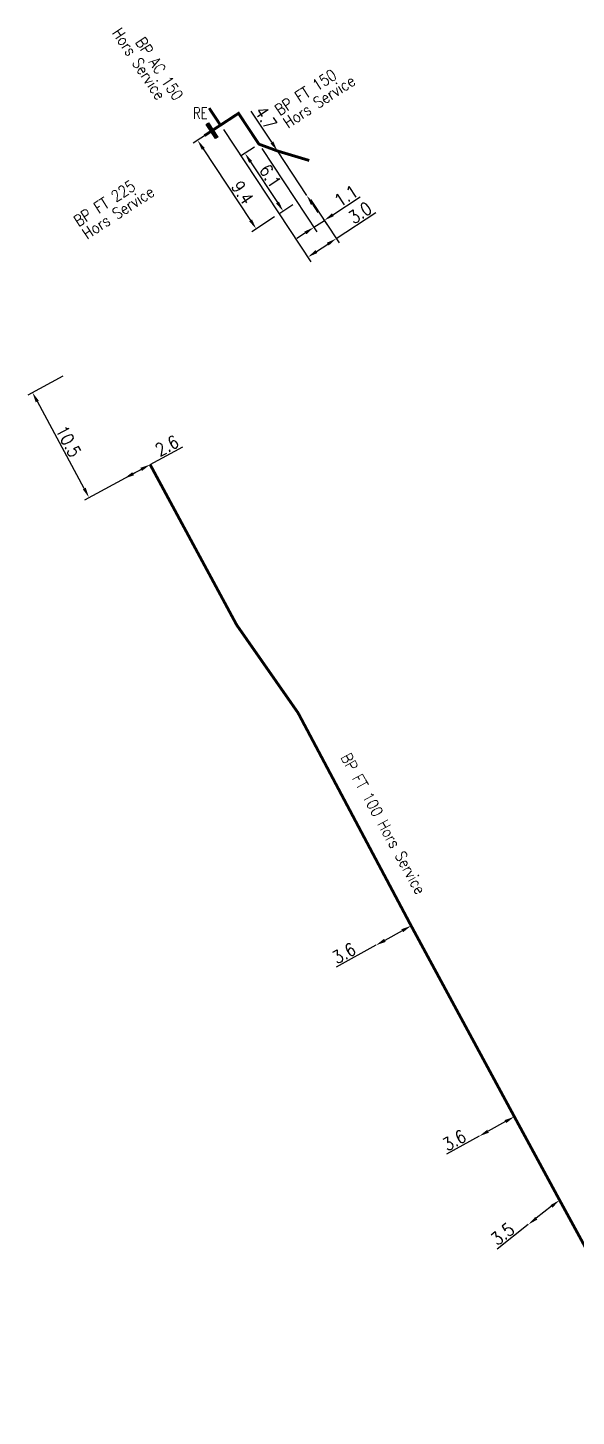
# Model space of a CAD drawing. Header units: millimetres. Extents: x 184000 to 185000, y 128000 to 129000.
# Drawn here: x 184388.1 to 184436.4, y 128380.6 to 128502.9 of the extents above; entities that cross this region are included whole.
import ezdxf
from ezdxf.enums import TextEntityAlignment as Align

# ---------------------------------------------------------------- set-up
doc = ezdxf.new("R2010")
doc.units = ezdxf.units.MM
doc.header["$PDMODE"] = 34
doc.layers.get('0').update_dxf_attribs({"linetype": 'CONTINUOUS'})
doc.layers.get('DEFPOINTS').update_dxf_attribs({"linetype": 'CONTINUOUS'})
doc.layers.add('L_908', color=5, linetype='CONTINUOUS')
doc.styles.get("Standard").update_dxf_attribs({"font": 'romans.shx', "width": 0.85})
doc.linetypes.add('BP_HS', pattern='A,2,-1,["G",Standard,S=0.85,R=0,X=-0.27,Y=-0.4],-1', length=4)
doc.dimstyles.get("Standard").update_dxf_attribs({"dimtxt": 1.5, "dimasz": 1.2, "dimexe": 0.625, "dimexo": 0.625, "dimgap": 0.25, "dimtad": 1, "dimdec": 1, "dimzin": 0, "dimdsep": 46, "dimtxsty": 'Standard', "dimcen": -0.5, "dimadec": 0, "dimazin": 0, "dimtfac": 1, "dimtdec": 1, "dimtmove": 0, "dimatfit": 3, "dimfxl": 0, "dimtolj": 1, "dimtzin": 0, "dimarcsym": 0})

# ---------------------------------------------------------------- blocks, each defined once
blk = doc.blocks.new('*D22')
at = {"layer": 'DEFPOINTS', "color": 0, "linetype": 'Continuous', "transparency": 16777216}
for p in [(184391.64, 128472.44), (184388.55, 128470.77), (184398.91, 128464.43)]:
    blk.add_point(p, dxfattribs=at)
at = {"layer": 'L_908', "color": 0, "linetype": 'Continuous', "lineweight": -2, "transparency": 16777216}
for p, q in [((184391.22, 128472.22), (184388.14, 128470.55)), ((184393.11, 128462.32), (184388.98, 128469.98)), ((184398.5, 128464.21), (184393.12, 128461.31))]:
    blk.add_line(p, q, dxfattribs=at)
at = {"layer": 'L_908', "color": 0, "linetype": 'Continuous', "transparency": 16777216}
for points in [[(184389.11, 128470.05), (184388.84, 128469.91), (184388.55, 128470.77)], [(184393.24, 128462.4), (184392.98, 128462.25), (184393.53, 128461.53)]]:
    blk.add_solid(points, dxfattribs=at)
at = {"layer": 'L_908', "color": 0, "linetype": 'Continuous', "transparency": 16777216, "insert": (184391.72, 128466.47), "char_height": 1.125, "attachment_point": 5, "rotation": 298.3559}
blk.add_mtext('\\A1;10.5', dxfattribs=at)
blk = doc.blocks.new('*D23')
at = {"layer": 'DEFPOINTS', "color": 0, "linetype": 'Continuous', "transparency": 16777216}
for p in [(184398.91, 128464.43), (184396.62, 128463.2), (184396.62, 128463.2)]:
    blk.add_point(p, dxfattribs=at)
at = {"layer": 'L_908', "color": 0, "linetype": 'Continuous', "lineweight": -2, "transparency": 16777216}
for p, q in [((184398.91, 128464.43), (184401.8, 128465.99)), ((184397.41, 128463.63), (184398.12, 128464.01))]:
    blk.add_line(p, q, dxfattribs=at)
at = {"layer": 'L_908', "color": 0, "linetype": 'Continuous', "transparency": 16777216}
for points in [[(184398.05, 128464.14), (184398.19, 128463.87), (184398.91, 128464.43)], [(184397.34, 128463.76), (184397.49, 128463.49), (184396.62, 128463.2)]]:
    blk.add_solid(points, dxfattribs=at)
at = {"layer": 'L_908', "color": 0, "linetype": 'Continuous', "transparency": 16777216, "insert": (184400.39, 128466.09), "char_height": 1.125, "attachment_point": 5, "rotation": 28.3559}
blk.add_mtext('\\A1;2.6', dxfattribs=at)
blk = doc.blocks.new('*D41')
at = {"layer": 'DEFPOINTS', "color": 0, "linetype": 'Continuous', "transparency": 16777216}
for p in [(184434.96, 128399.68), (184432.2, 128397.52), (184432.2, 128397.52)]:
    blk.add_point(p, dxfattribs=at)
at = {"layer": 'L_908', "color": 0, "linetype": 'Continuous', "lineweight": -2, "transparency": 16777216}
for p, q in [((184434.25, 128399.13), (184432.91, 128398.08)), ((184432.2, 128397.52), (184429.46, 128395.37))]:
    blk.add_line(p, q, dxfattribs=at)
at = {"layer": 'L_908', "color": 0, "linetype": 'Continuous', "transparency": 16777216}
for points in [[(184434.16, 128399.24), (184434.34, 128399.01), (184434.96, 128399.68)], [(184432.82, 128398.19), (184433, 128397.96), (184432.2, 128397.52)]]:
    blk.add_solid(points, dxfattribs=at)
at = {"layer": 'L_908', "color": 0, "linetype": 'Continuous', "transparency": 16777216, "insert": (184429.94, 128396.69), "char_height": 1.125, "attachment_point": 5, "rotation": 38.166}
blk.add_mtext('\\A1;3.5', dxfattribs=at)
blk = doc.blocks.new('*D42')
at = {"layer": 'DEFPOINTS', "color": 0, "linetype": 'Continuous', "transparency": 16777216}
for p in [(184430.98, 128407.02), (184427.88, 128405.3), (184427.88, 128405.3)]:
    blk.add_point(p, dxfattribs=at)
at = {"layer": 'L_908', "color": 0, "linetype": 'Continuous', "lineweight": -2, "transparency": 16777216}
for p, q in [((184430.19, 128406.59), (184428.66, 128405.74)), ((184427.88, 128405.3), (184425.01, 128403.71))]:
    blk.add_line(p, q, dxfattribs=at)
at = {"layer": 'L_908', "color": 0, "linetype": 'Continuous', "transparency": 16777216}
for points in [[(184430.12, 128406.72), (184430.27, 128406.46), (184430.98, 128407.02)], [(184428.59, 128405.87), (184428.74, 128405.61), (184427.88, 128405.3)]]:
    blk.add_solid(points, dxfattribs=at)
at = {"layer": 'L_908', "color": 0, "linetype": 'Continuous', "transparency": 16777216, "insert": (184425.69, 128404.94), "char_height": 1.125, "attachment_point": 5, "rotation": 29.0759}
blk.add_mtext('\\A1;3.6', dxfattribs=at)
blk = doc.blocks.new('*D43')
at = {"layer": 'DEFPOINTS', "color": 0, "linetype": 'Continuous', "transparency": 16777216}
for p in [(184421.89, 128423.83), (184418.79, 128422.11), (184418.79, 128422.11)]:
    blk.add_point(p, dxfattribs=at)
at = {"layer": 'L_908', "color": 0, "linetype": 'Continuous', "lineweight": -2, "transparency": 16777216}
for p, q in [((184421.11, 128423.39), (184419.58, 128422.54)), ((184418.79, 128422.11), (184415.3, 128420.18))]:
    blk.add_line(p, q, dxfattribs=at)
at = {"layer": 'L_908', "color": 0, "linetype": 'Continuous', "transparency": 16777216}
for points in [[(184421.03, 128423.52), (184421.18, 128423.26), (184421.89, 128423.83)], [(184419.5, 128422.68), (184419.65, 128422.41), (184418.79, 128422.11)]]:
    blk.add_solid(points, dxfattribs=at)
at = {"layer": 'L_908', "color": 0, "linetype": 'Continuous', "transparency": 16777216, "insert": (184415.98, 128421.41), "char_height": 1.125, "attachment_point": 5, "rotation": 28.9851}
blk.add_mtext('\\A1;3.6', dxfattribs=at)
blk = doc.blocks.new('*D111')
at = {"layer": 'DEFPOINTS', "color": 0, "linetype": 'Continuous', "transparency": 16777216}
for p in [(184405.1, 128494.31), (184412.77, 128488.16), (184415.3, 128484.33)]:
    blk.add_point(p, dxfattribs=at)
at = {"layer": 'L_908', "color": 0, "linetype": 'Continuous', "lineweight": -2, "transparency": 16777216}
for p, q in [((184405.36, 128493.92), (184413.06, 128482.29)), ((184413.03, 128487.77), (184415.56, 128483.94)), ((184415.3, 128484.33), (184418.79, 128486.63)), ((184413.55, 128483.18), (184414.55, 128483.84))]:
    blk.add_line(p, q, dxfattribs=at)
at = {"layer": 'L_908', "color": 0, "linetype": 'Continuous', "transparency": 16777216}
for points in [[(184414.47, 128483.96), (184414.63, 128483.71), (184415.3, 128484.33)], [(184413.47, 128483.31), (184413.63, 128483.05), (184412.8, 128482.69)]]:
    blk.add_solid(points, dxfattribs=at)
at = {"layer": 'L_908', "color": 0, "linetype": 'Continuous', "transparency": 16777216, "insert": (184417.39, 128486.6), "char_height": 1.125, "attachment_point": 5, "rotation": 33.3482}
blk.add_mtext('\\A1;3.0', dxfattribs=at)
blk = doc.blocks.new('*D112')
at = {"layer": 'DEFPOINTS', "color": 0, "linetype": 'Continuous', "transparency": 16777216}
for p in [(184405.1, 128494.31), (184410.26, 128486.51), (184408.25, 128485.18)]:
    blk.add_point(p, dxfattribs=at)
at = {"layer": 'L_908', "color": 0, "linetype": 'Continuous', "lineweight": -2, "transparency": 16777216}
for p, q in [((184404.71, 128494.05), (184402.7, 128492.72)), ((184403.59, 128492.23), (184407.76, 128485.93)), ((184409.87, 128486.25), (184407.86, 128484.92))]:
    blk.add_line(p, q, dxfattribs=at)
at = {"layer": 'L_908', "color": 0, "linetype": 'Continuous', "transparency": 16777216}
for points in [[(184403.71, 128492.31), (184403.46, 128492.14), (184403.09, 128492.98)], [(184407.88, 128486.01), (184407.63, 128485.85), (184408.25, 128485.18)]]:
    blk.add_solid(points, dxfattribs=at)
at = {"layer": 'L_908', "color": 0, "linetype": 'Continuous', "transparency": 16777216, "insert": (184407.04, 128488.37), "char_height": 1.125, "attachment_point": 5, "rotation": 303.5054}
blk.add_mtext('\\A1;9.4', dxfattribs=at)
blk = doc.blocks.new('*D113')
at = {"layer": 'DEFPOINTS', "color": 0, "linetype": 'Continuous', "transparency": 16777216}
for p in [(184408.49, 128492.64), (184412.77, 128488.16), (184414.25, 128485.93)]:
    blk.add_point(p, dxfattribs=at)
at = {"layer": 'L_908', "color": 0, "linetype": 'Continuous', "lineweight": -2, "transparency": 16777216}
for p, q in [((184408.74, 128492.25), (184413.59, 128484.93)), ((184413.03, 128487.77), (184414.51, 128485.54)), ((184415, 128486.43), (184417.39, 128488.01)), ((184412.58, 128484.83), (184411.83, 128484.33)), ((184413.33, 128485.32), (184414.25, 128485.93))]:
    blk.add_line(p, q, dxfattribs=at)
at = {"layer": 'L_908', "color": 0, "linetype": 'Continuous', "transparency": 16777216}
for points in [[(184414.92, 128486.55), (184415.08, 128486.3), (184414.25, 128485.93)], [(184412.5, 128484.95), (184412.66, 128484.7), (184413.33, 128485.32)]]:
    blk.add_solid(points, dxfattribs=at)
at = {"layer": 'L_908', "color": 0, "linetype": 'Continuous', "transparency": 16777216, "insert": (184416.16, 128488.09), "char_height": 1.125, "attachment_point": 5, "rotation": 33.5054}
blk.add_mtext('\\A1;1.1', dxfattribs=at)
blk = doc.blocks.new('*D114')
at = {"layer": 'DEFPOINTS', "color": 0, "linetype": 'Continuous', "transparency": 16777216}
for p in [(184408.49, 128492.64), (184411.85, 128487.56), (184410.63, 128486.74)]:
    blk.add_point(p, dxfattribs=at)
at = {"layer": 'L_908', "color": 0, "linetype": 'Continuous', "lineweight": -2, "transparency": 16777216}
for p, q in [((184408.09, 128492.38), (184406.87, 128491.57)), ((184407.75, 128491.08), (184410.13, 128487.49)), ((184411.46, 128487.3), (184410.23, 128486.48))]:
    blk.add_line(p, q, dxfattribs=at)
at = {"layer": 'L_908', "color": 0, "linetype": 'Continuous', "transparency": 16777216}
for points in [[(184407.88, 128491.16), (184407.63, 128491), (184407.26, 128491.83)], [(184410.25, 128487.58), (184410, 128487.41), (184410.63, 128486.74)]]:
    blk.add_solid(points, dxfattribs=at)
at = {"layer": 'L_908', "color": 0, "linetype": 'Continuous', "transparency": 16777216, "insert": (184409.49, 128489.82), "char_height": 1.125, "attachment_point": 5, "rotation": 303.5054}
blk.add_mtext('\\A1;6.1', dxfattribs=at)
blk = doc.blocks.new('*D115')
at = {"layer": 'DEFPOINTS', "color": 0, "linetype": 'Continuous', "transparency": 16777216}
for p in [(184410.12, 128492.04), (184412.7, 128488.12), (184412.7, 128488.12)]:
    blk.add_point(p, dxfattribs=at)
at = {"layer": 'L_908', "color": 0, "linetype": 'Continuous', "lineweight": -2, "transparency": 16777216}
for p, q in [((184409.62, 128492.8), (184407.82, 128495.53)), ((184412.7, 128488.12), (184410.12, 128492.04)), ((184413.2, 128487.37), (184413.69, 128486.61))]:
    blk.add_line(p, q, dxfattribs=at)
at = {"layer": 'L_908', "color": 0, "linetype": 'Continuous', "transparency": 16777216}
for points in [[(184409.75, 128492.88), (184409.5, 128492.71), (184410.12, 128492.04)], [(184413.32, 128487.45), (184413.07, 128487.28), (184412.7, 128488.12)]]:
    blk.add_solid(points, dxfattribs=at)
at = {"layer": 'L_908', "color": 0, "linetype": 'Continuous', "transparency": 16777216, "insert": (184409.1, 128494.95), "char_height": 1.125, "attachment_point": 5, "rotation": 303.3482}
blk.add_mtext('\\A1;4.7', dxfattribs=at)
blk = doc.blocks.new('L_340_20')
at = {"linetype": 'Continuous'}
blk.add_hatch(color=0, dxfattribs=at).paths.add_polyline_path([(0.12, 0.75), (-0.12, 0.75), (-0.12, -0.75), (0.12, -0.75)])
at = {"color": 0, "linetype": 'Continuous'}
blk.add_lwpolyline([(-0.12, 0.75), (0.12, 0.75), (0.12, -0.75), (-0.12, -0.75)], close=True, dxfattribs=at)
at = {"color": 0, "linetype": 'Continuous', "width": 0.75}
for tag, height, flags, p in [('RE', 1, 8, (0, 2.19)), ('DEF_LEG', 1.2, 3, (0, -5)), ('DEF_COUP', 1.2, 3, (0, -7.5)), ('DEF_TYPE', 1.2, 3, (0, -10))]:
    blk.add_attdef(tag, text='', height=height, dxfattribs=dict(at, flags=flags)).set_placement(p, align=Align.MIDDLE)

msp = doc.modelspace()

# ---------------------------------------------------------------- linework, layer by layer
at = {"layer": 'L_908', "linetype": 'BP_HS', "const_width": 0.25}
for points in [[(184405.1, 128494.31), (184404.11, 128495.81)], [(184412.92, 128491.2), (184410.12, 128492.04), (184408.49, 128492.64), (184406.69, 128495.35), (184405.1, 128494.31), (184404.35, 128493.82), (184403.7, 128493.39)], [(184445.28, 128380.77), (184434.96, 128399.68), (184430.98, 128407.02), (184421.89, 128423.83), (184411.93, 128442.58), (184406.53, 128450.31), (184398.91, 128464.43)]]:
    msp.add_lwpolyline(points, dxfattribs=at)

# ---------------------------------------------------------------- block references
at = {"layer": 'L_908'}
ref = msp.add_blockref('L_340_20', (184404.35, 128493.82), dxfattribs=dict(at, rotation=33.34824935776236))
ref.add_attrib('RE', 'RE', dxfattribs={"layer": '0', "color": 0, "linetype": 'Continuous', "height": 1, "width": 0.75}).set_placement((184403.32, 128495.37), align=Align.MIDDLE)

# ---------------------------------------------------------------- texts
at = {"layer": 'L_908', "linetype": 'Continuous', "width": 0.85}
for s, rotation, p in [('Hors Service', 303.5054, (184395.52, 128502.45)), ('BP AC 150', 303.5054, (184397.57, 128501.63)), ('BP FT 150', 33.3482, (184410.32, 128495.1)), ('Hors Service', 33.3482, (184411.05, 128493.99)), ('BP FT 225', 33.3482, (184392.61, 128485.33)), ('Hors Service', 33.3482, (184393.35, 128484.22)), ('BP FT 100 Hors Service', 298.8415, (184415.65, 128438.68))]:
    msp.add_text(s, height=1, rotation=rotation, dxfattribs=at).set_placement(p)

# ---------------------------------------------------------------- dimensions: what is measured, and where the dimension line sits
at = {"layer": 'L_908', "linetype": 'Continuous'}
for base, p1, p2, angle, override, picture, middle in [((184412.7, 128488.12), (184410.12, 128492.04), (184412.7, 128488.12), 123.3482, {"dimscale": 0.75, "dimatfit": 0}, '*D115', (184408.47, 128494.54)), ((184408.25, 128485.18), (184405.1, 128494.31), (184410.26, 128486.51), 123.5054, {"dimscale": 0.75}, '*D112', (184406.41, 128487.96)), ((184415.3, 128484.33), (184405.1, 128494.31), (184412.77, 128488.16), 213.3482, {"dimscale": 0.75}, '*D111', (184417.8, 128485.98)), ((184410.63, 128486.74), (184408.49, 128492.64), (184411.85, 128487.56), 123.5054, {"dimscale": 0.75, "dimatfit": 0}, '*D114', (184408.86, 128489.4)), ((184414.25, 128485.93), (184408.49, 128492.64), (184412.77, 128488.16), 213.5054, {"dimscale": 0.75, "dimatfit": 0}, '*D113', (184416.57, 128487.47)), ((184388.55, 128470.77), (184398.91, 128464.43), (184391.64, 128472.44), 298.3559, {"dimscale": 0.75}, '*D22', (184391.06, 128466.12)), ((184396.62, 128463.2), (184398.91, 128464.43), (184396.62, 128463.2), 28.3559, {"dimscale": 0.75}, '*D23', (184400.75, 128465.43)), ((184418.7894, 128422.1084), (184421.8947, 128423.8287), (184418.7894, 128422.1084), 28.9851, {"dimscale": 0.75}, '*D43', (184416.3397, 128420.7514)), ((184427.88, 128405.3), (184430.98, 128407.02), (184427.88, 128405.3), 29.0759, {"dimscale": 0.75}, '*D42', (184426.05, 128404.28)), ((184432.2, 128397.52), (184434.96, 128399.68), (184432.2, 128397.52), 38.166, {"dimscale": 0.75}, '*D41', (184430.4, 128396.1))]:
    dim = msp.add_linear_dim(base=base, p1=p1, p2=p2, angle=angle, dimstyle='Standard', override=override, dxfattribs=at)
    dim.commit()
    dim.dimension.update_dxf_attribs({"geometry": picture, "text_midpoint": middle, "dimtype": 160})

doc.saveas('drawing.dxf')
